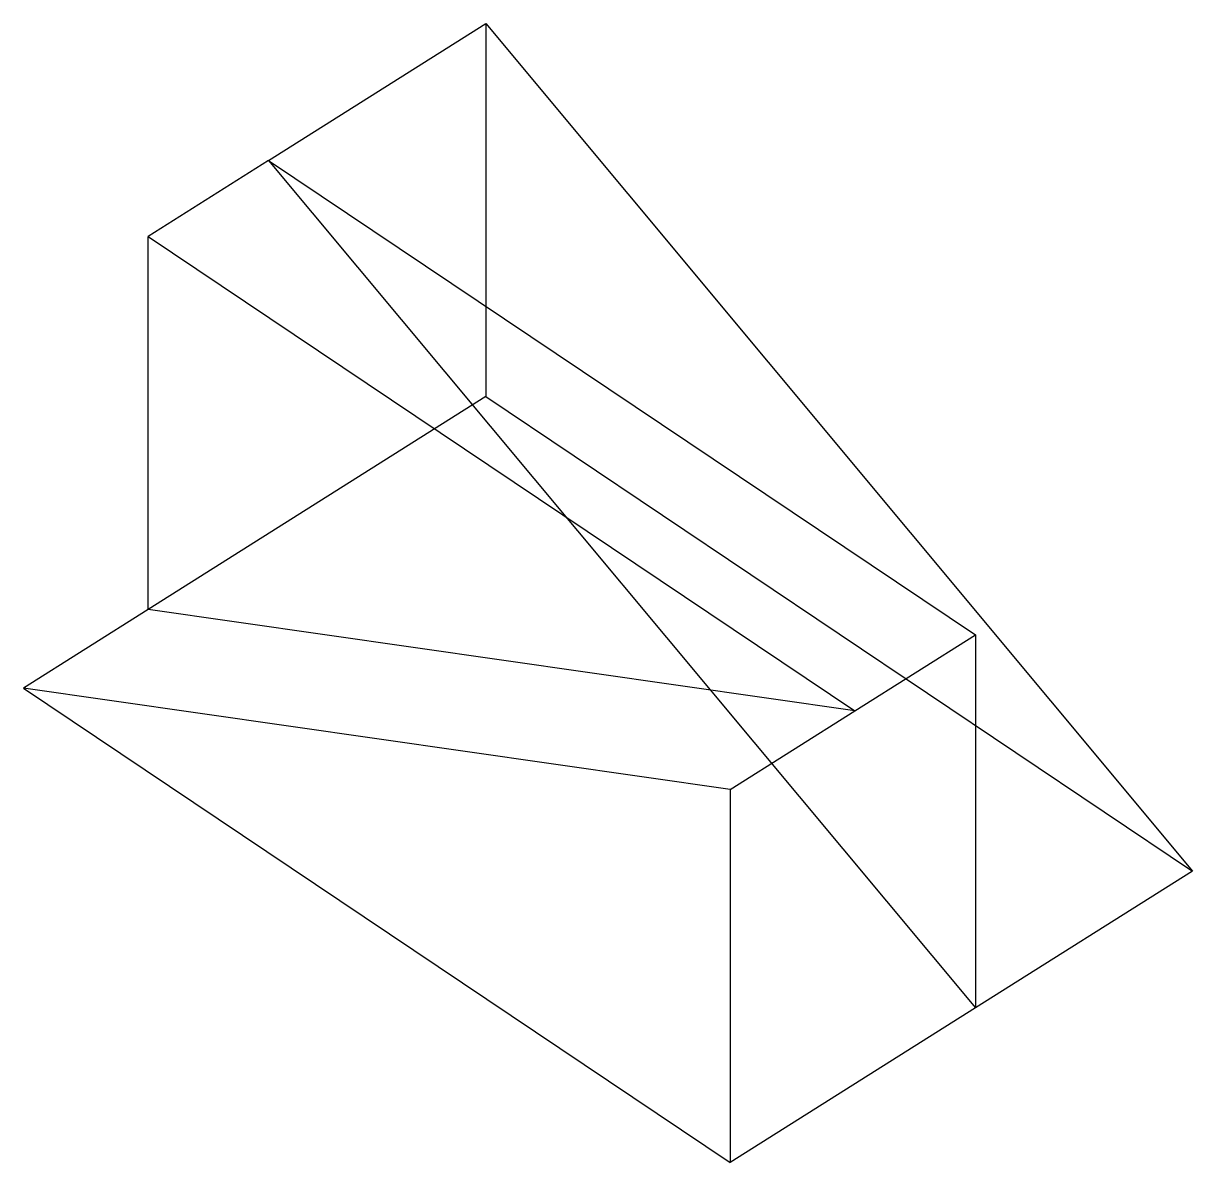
# Model space of a CAD drawing. Extents: x 180.5 to 280.1, y 69.7 to 166.6.
import ezdxf

# ---------------------------------------------------------------- set-up
doc = ezdxf.new("R2010")
doc.units = 0
doc.layers.get('0').update_dxf_attribs({"linetype": 'CONTINUOUS'})

msp = doc.modelspace()

# ---------------------------------------------------------------- linework, layer by layer
at = {"color": 7}
for p, q in [((201.412321, 154.966609), (219.894731, 166.620544)), ((219.894731, 166.620544), (219.894731, 134.873547)), ((219.894731, 166.620544), (280.071398, 94.484883)), ((201.412321, 154.966609), (191.153648, 148.498086)), ((201.412321, 154.966609), (261.588988, 114.577945)), ((201.412321, 154.966609), (261.588988, 82.830949)), ((191.153648, 148.498086), (251.330314, 108.109421)), ((191.153648, 116.75109), (191.153648, 148.498086)), ((219.894731, 134.873547), (191.153648, 116.75109)), ((219.894731, 134.873547), (280.071398, 94.484883)), ((191.153648, 116.75109), (180.543708, 110.061078)), ((251.330314, 108.109421), (191.153648, 116.75109)), ((251.330314, 108.109421), (261.588988, 114.577945)), ((261.588988, 114.577945), (261.588988, 82.830949)), ((180.543708, 110.061078), (240.720375, 69.672413)), ((240.720375, 101.419409), (180.543708, 110.061078)), ((240.720375, 101.419409), (251.330314, 108.109421)), ((240.720375, 101.419409), (240.720375, 69.672413)), ((280.071398, 94.484883), (261.588988, 82.830949)), ((261.588988, 82.830949), (240.720375, 69.672413))]:
    msp.add_line(p, q, dxfattribs=at)

doc.saveas('drawing.dxf')
